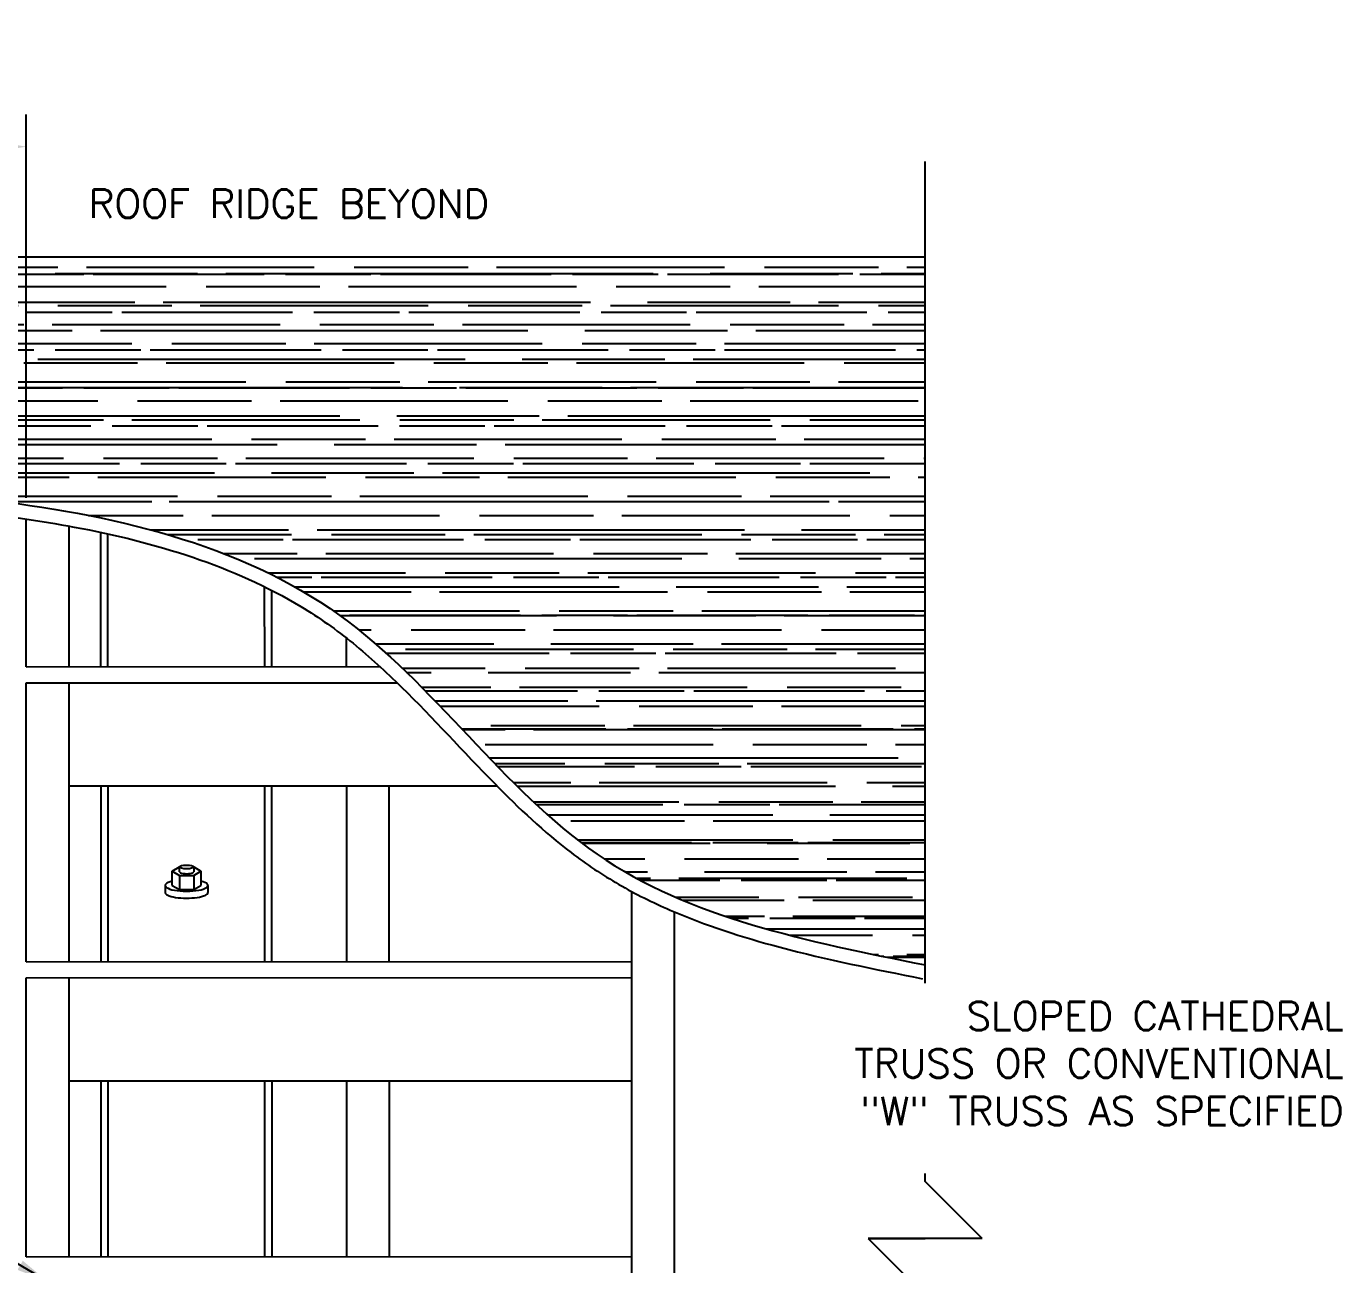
# Model space of a CAD drawing. Header units: inches. Extents: x 118 to 204, y -34 to 84.
# Drawn here: x 157.99 to 204.2, y 40.21 to 83.68 of the extents above; entities that cross this region are included whole.
import ezdxf

# ---------------------------------------------------------------- set-up
doc = ezdxf.new("R2010")
doc.units = ezdxf.units.IN
doc.header["$LTSCALE"] = 0.5
doc.header["$MEASUREMENT"] = 0
for name, color, linetype in [('HATCH', 12, 'Continuous'), ('line25', 2, 'Continuous'), ('LINE9', 9, 'Continuous'), ('TEXT', 4, 'Continuous')]:
    doc.layers.add(name, color=color, linetype=linetype)
doc.styles.add('DIM', font='romans.shx', dxfattribs={"width": 0.7})
doc.styles.add('ROMANS', font='romans.shx', dxfattribs={"height": 1.125})
doc.dimstyles.new('ext_12', dxfattribs={"dimscale": 12, "dimtxt": 0.09375, "dimasz": 0.09375, "dimexe": 0.09375, "dimexo": 0.0625, "dimgap": 0.0625, "dimtad": 1, "dimdec": 1, "dimzin": 3, "dimdsep": 46, "dimlunit": 4, "dimtxsty": 'DIM', "dimcen": 0.09, "dimdle": 0.09375, "dimclrt": 4, "dimadec": 0, "dimazin": 0, "dimtfac": 1, "dimtdec": 1, "dimtmove": 2, "dimatfit": 3, "dimfxl": 1, "dimfrac": 2, "dimtolj": 1, "dimtzin": 0, "dimarcsym": 0})

# ---------------------------------------------------------------- blocks, each defined once
blk = doc.blocks.new('*D1')
at = {"layer": 'Defpoints', "color": 0, "transparency": 16777216}
for p in [(141.994, 79.457), (141.994, 67.08), (157.994, 66.384)]:
    blk.add_point(p, dxfattribs=at)
at = {"layer": 'TEXT', "color": 0, "lineweight": -2, "transparency": 16777216}
for p, q in [((141.994, 67.83), (141.994, 80.582)), ((157.994, 67.134), (157.994, 80.582)), ((156.869, 79.457), (143.119, 79.457))]:
    blk.add_line(p, q, dxfattribs=at)
at = {"layer": 'TEXT', "color": 0, "transparency": 16777216}
for points in [[(143.119, 79.644), (143.119, 79.269), (141.994, 79.457)], [(156.869, 79.644), (156.869, 79.269), (157.994, 79.457)]]:
    blk.add_solid(points, dxfattribs=at)
at = {"layer": 'TEXT', "color": 4, "transparency": 16777216, "insert": (149.994, 81.064), "char_height": 1.125, "attachment_point": 5, "style": 'DIM'}
blk.add_mtext('\\A1;16" [406mm] TYP.', dxfattribs=at)

msp = doc.modelspace()

# ---------------------------------------------------------------- hatches: boundary and pattern name
at = {"layer": 'HATCH'}
h = msp.add_hatch(dxfattribs=at)
h.set_pattern_fill('AR-RROOF', color=256, style=0)
edge = h.paths.add_edge_path()
edge.add_line((140.993, 75.586), (140.989, 67.573))
edge.add_spline(control_points=[(140.994, 67.573), (146.106, 67.634), (155.58, 67.746), (169.708, 64.613), (177.112, 53.213), (185.424, 51.556), (189.55, 50.733)], knot_values=[0, 0, 0, 0, 15.458877, 28.655611, 40.987378, 53.138551, 53.138551, 53.138551, 53.138551], degree=3, periodic=0)
edge.add_line((189.55, 50.733), (189.55, 75.586))
edge.add_line((189.55, 75.586), (140.993, 75.586))

# ---------------------------------------------------------------- linework, layer by layer
at = {"layer": 'line25'}
for p, q in [((140.993, 75.586), (189.55, 75.586)), ((157.994, 61.201), (157.994, 66.384)), ((159.494, 61.201), (159.494, 66.139)), ((160.612, 61.204), (160.612, 65.918)), ((166.612, 61.204), (166.612, 63.879)), ((169.237, 61.204), (169.237, 62.203)), ((157.989, 60.636), (171.006, 60.64)), ((157.994, 50.845), (157.994, 60.636)), ((159.494, 50.845), (159.494, 60.636)), ((159.489, 57.02), (174.509, 57.02)), ((160.616, 50.849), (160.616, 57.02)), ((166.616, 50.849), (166.616, 57.02)), ((169.241, 50.849), (169.241, 57.02)), ((170.736, 50.849), (170.736, 57.02)), ((179.244, 38.933), (179.244, 53.312)), ((180.744, 38.933), (180.744, 52.597)), ((157.993, 50.28), (179.242, 50.287)), ((157.994, 45.102), (157.994, 50.28)), ((159.494, 45.103), (159.494, 50.281)), ((159.493, 46.664), (179.243, 46.664)), ((160.619, 40.493), (160.619, 46.664)), ((166.619, 40.493), (166.619, 46.664)), ((169.244, 40.493), (169.244, 46.664)), ((170.74, 40.493), (170.74, 46.664)), ((157.994, 40.489), (157.994, 45.102)), ((159.494, 40.489), (159.494, 45.103))]:
    msp.add_line(p, q, dxfattribs=at)
at = {"layer": 'line25', "color": 9}
for p, q in [((160.861, 61.202), (160.859, 65.865)), ((166.361, 61.203), (166.36, 64.006)), ((160.864, 50.846), (160.862, 57.02)), ((166.364, 50.848), (166.362, 57.02)), ((160.868, 40.49), (160.866, 46.664)), ((166.368, 40.492), (166.366, 46.664))]:
    msp.add_line(p, q, dxfattribs=at)
at = {"layer": 'line25'}
msp.add_spline([(140.994, 67.573), (156.445, 67.085), (168.995, 63.004), (178.036, 54.617), (189.55, 50.733)], degree=3, dxfattribs=at)
at = {"layer": 'LINE9'}
for p, q in [((189.55, 50.093), (189.55, 78.935)), ((157.989, 61.201), (170.408, 61.205)), ((163.369, 53.875), (163.369, 53.375)), ((163.869, 53.875), (163.869, 53.375)), ((162.87, 53.526), (162.87, 53.276)), ((164.369, 53.523), (164.369, 53.273)), ((157.992, 50.845), (179.242, 50.852)), ((189.55, 43.125), (189.55, 43.406)), ((191.55, 41.125), (189.55, 43.125)), ((187.55, 41.125), (189.55, 39.125)), ((187.55, 41.125), (189.55, 41.125)), ((191.55, 41.125), (187.55, 41.125)), ((157.994, 40.489), (179.244, 40.496))]:
    msp.add_line(p, q, dxfattribs=at)
for points in [[(163.119, 54.023), (163.369, 54.171)], [(163.369, 54.002), (163.369, 54.171)], [(163.869, 54.171), (163.869, 54.002)], [(163.869, 54.171), (164.119, 54.023)], [(163.119, 53.523), (163.119, 54.023)], [(163.119, 54.023), (163.369, 53.875), (163.869, 53.875), (164.119, 54.023)], [(164.119, 54.023), (164.119, 53.523)], [(163.119, 53.523), (163.369, 53.375), (163.869, 53.375), (164.119, 53.523)]]:
    msp.add_lwpolyline(points, dxfattribs=at)
msp.add_ellipse((163.619, 54.171), major_axis=(-0.25, 0), ratio=0.265658, dxfattribs=at)
for centre, major_axis, ratio, start_param, end_param in [((163.619, 53.523), (-0.75, 0), 0.271965, 5.442117, 10.265847), ((163.619, 54.002), (-0.25, 0), 0.265658, 6.283185, 9.424778), ((163.619, 53.273), (-0.75, 0), 0.261593, 6.255018, 9.424778)]:
    msp.add_ellipse(centre, major_axis=major_axis, ratio=ratio, start_param=start_param, end_param=end_param, dxfattribs=at)
msp.add_open_spline([(148.865, 67.082), (151.245, 67.028), (153.633, 66.901), (157.256, 66.498), (158.475, 66.329), (162.526, 65.574), (165.276, 64.731), (168.272, 62.927), (168.88, 62.497), (170.049, 61.547), (170.611, 61.029), (172.267, 59.404), (173.325, 58.223), (175.284, 56.233), (176.162, 55.402), (177.653, 54.265), (178.215, 53.891), (179.377, 53.223), (179.979, 52.926), (181.829, 52.122), (183.125, 51.706), (186.09, 50.919), (187.776, 50.583), (189.453, 50.248)], degree=3, knots=[7.930409, 7.930409, 7.930409, 7.930409, 15.115665, 15.115665, 18.733274, 18.733274, 27.314769, 27.314769, 29.64585, 29.64585, 31.976931, 31.976931, 36.639094, 36.639094, 40.206534, 40.206534, 42.204977, 42.204977, 44.20342, 44.20342, 48.200306, 48.200306, 53.138551, 53.138551, 53.138551, 53.138551], dxfattribs=at)

# ---------------------------------------------------------------- texts
at = {"layer": 'TEXT', "style": 'ROMANS'}
msp.add_text('ROOF RIDGE BEYOND', height=1, dxfattribs=at).set_placement((160.185, 76.958))
at = {"layer": 'TEXT', "insert": (204.244, 49.441), "char_height": 1, "width": 20.33372, "attachment_point": 3, "style": 'ROMANS'}
msp.add_mtext('SLOPED CATHEDRAL \\PTRUSS OR CONVENTIONAL "W" TRUSS AS SPECIFIED', dxfattribs=at)

# ---------------------------------------------------------------- dimensions: what is measured, and where the dimension line sits
at = {"layer": 'TEXT'}
dim = msp.add_linear_dim(base=(141.994, 79.457), p1=(157.994, 66.384), p2=(141.994, 67.08), text='16" [406mm] TYP.', dimstyle='ext_12', dxfattribs=at)
dim.commit()
dim.dimension.update_dxf_attribs({"geometry": '*D1', "text_midpoint": (149.994, 81.064)})

# ---------------------------------------------------------------- leaders
msp.add_leader([(158.744, 39.615), (134.512, 53.948), (131.209, 53.948)], dimstyle='ext_12', override={"dimgap": 0.0625, "dimtad": 0}, dxfattribs=at)

doc.saveas('drawing.dxf')
